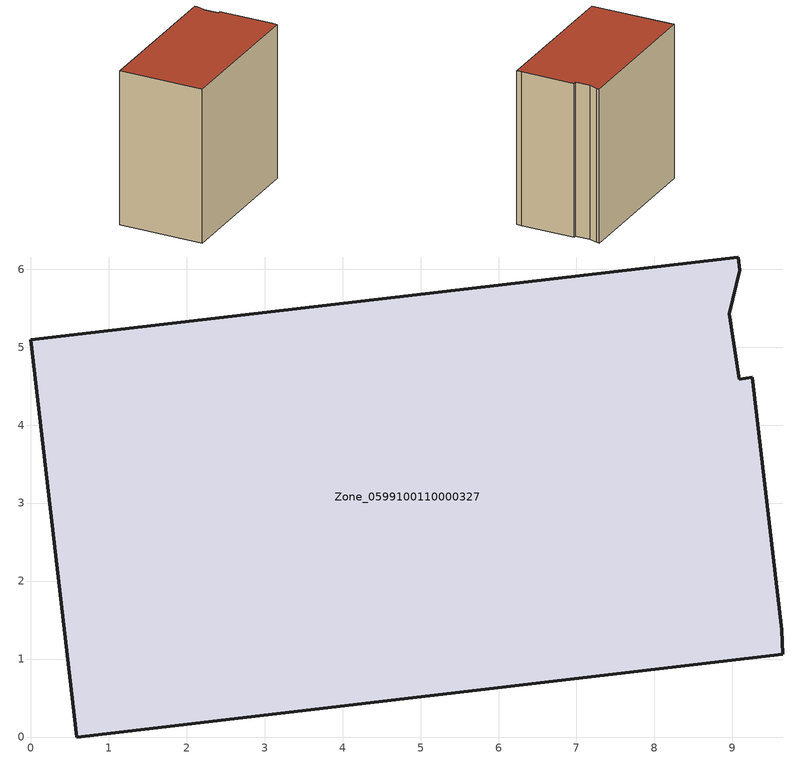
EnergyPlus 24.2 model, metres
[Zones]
Zone_0599100110000327
 floor ground (C_G): 9.65,1.06 0.59,0 0,5.09 9.07,6.16 9.09,5.98 8.96,5.43 9.09,4.59 9.25,4.61 9.63,1.38 z1.78
 wall outside (C_F): 9.65,1.06 9.63,1.38 9.25,4.61 9.09,4.59 8.96,5.43 9.09,5.98 9.07,6.16 0,5.09 0.59,0 9.65,1.06 z1.78:11.21
 roof outside (C_R): 0.59,0 9.65,1.06 9.63,1.38 9.25,4.61 9.09,4.59 8.96,5.43 9.09,5.98 9.07,6.16 0,5.09 z11.21
[BUILDING]
Pand.0599100110000327: North Axis=0; Terrain=City; Loads Convergence Tolerance Value=0.04; Temperature Convergence Tolerance Value=0.4; Solar Distribution=FullExterior; Maximum Number of Warmup Days=25; Minimum Number of Warmup Days=1
[Site:Location]
Rotterdam.The.Hague.AP_ZH_NLD Design_Conditions: Latitude=51.96; Longitude=4.45; Time Zone=1; Elevation=-4.5
[SITE:GROUNDTEMPERATURE:BUILDINGSURFACE]
18, 18, 18, 18, 18, 18, 18, 18, 18, 18, 18, 18
[MATERIAL] Thermal Absorptance=0.9; Solar Absorptance=0.7; Visible Absorptance=0.7
Name | Roughness | Thickness | Conductivity | Density | Specific Heat
G.TI.2015-2018 | MediumSmooth | 0.15 | 0.0428571 | 540 | 1210
F.TI.2015-2018 | Rough | 0.3 | 0.0666667 | 1920 | 840
R.TI.2015-2018 | MediumRough | 0.2 | 0.0333333 | 1500 | 1000
[CONSTRUCTION]
C_G: G.TI.2015-2018
C_F: F.TI.2015-2018
C_R: R.TI.2015-2018
[ZONE]
Zone_0599100110000327: Type=1; Multiplier=1; Ceiling Height=Autocalculate; Volume=Autocalculate; Floor Area=autocalculate; Part of Total Floor Area=Yes
[ZONEINFILTRATION:DESIGNFLOWRATE]
Infil_Zone_0599100110000327: Zone or ZoneList or Space or SpaceList=Zone_0599100110000327; Schedule=AlwaysOn; Design Flow Rate Calculation Method=Flow/Area; Flow Rate per Floor Area=0.0015; Constant Term Coefficient=1; Temperature Term Coefficient=0; Velocity Term Coefficient=0; Velocity Squared Term Coefficient=0
[HVACTEMPLATE:ZONE:IDEALLOADSAIRSYSTEM]
Zone_0599100110000327: Maximum Heating Supply Air Temperature=50; Minimum Cooling Supply Air Temperature=13; Maximum Heating Supply Air Humidity Ratio=0.0156; Minimum Cooling Supply Air Humidity Ratio=0.0077; Heating Limit=NoLimit; Cooling Limit=NoLimit; Dehumidification Control Type=ConstantSensibleHeatRatio; Cooling Sensible Heat Ratio=0.7; Dehumidification Setpoint=60; Humidification Control Type=None; Humidification Setpoint=30; Outdoor Air Method=None; Outdoor Air Flow Rate per Person=0.00944; Outdoor Air Flow Rate per Zone Floor Area=0; Outdoor Air Flow Rate per Zone=0; Demand Controlled Ventilation Type=None; Outdoor Air Economizer Type=NoEconomizer; Heat Recovery Type=None; Sensible Heat Recovery Effectiveness=0.7; Latent Heat Recovery Effectiveness=0.65
[ZONECONTROL:THERMOSTAT]
ThermostatControl_Zone_0599100110000327: Zone or ZoneList=Zone_0599100110000327; Control Type Schedule=DualSetpointControlType; Control 1=Thermostat_Zone_0599100110000327; Temperature Difference Between Cutout And Setpoint=0
[THERMOSTATSETPOINT:DUALSETPOINT]
Thermostat_Zone_0599100110000327: Heating Setpoint Temperature Schedule=HeatingSetpoint_Zone_0599100110000327; Cooling Setpoint Temperature Schedule=CoolingSetpoint_Zone_0599100110000327
[SCHEDULE:COMPACT]
HeatingSetpoint_Zone_0599100110000327: Through: 12/31, For: AllDays, Until: 24:00, 21
CoolingSetpoint_Zone_0599100110000327: Through: 12/31, For: AllDays, Until: 24:00, 24
DualSetpointControlType: Through: 12/31, For: AllDays, Until: 24:00, 4
AlwaysOn: Through: 12/31, For: AllDays, Until: 24:00, 1
